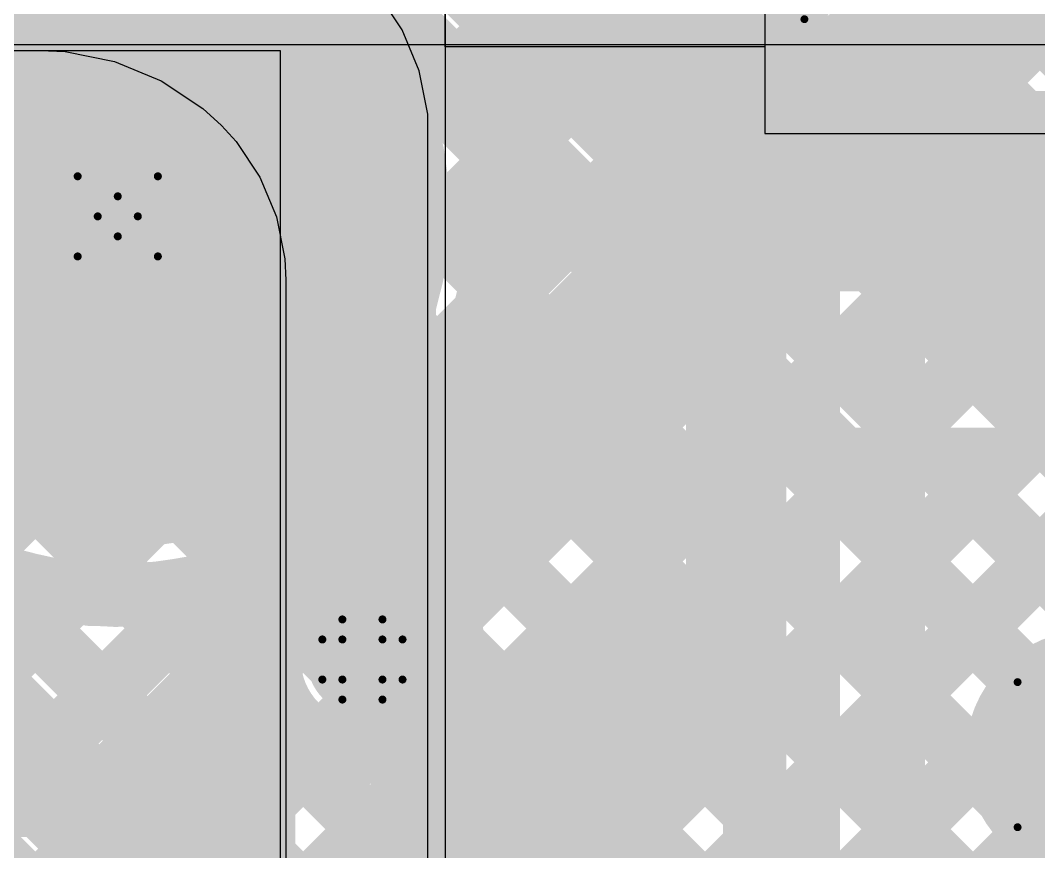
# Model space of a CAD drawing. Header units: millimetres. Extents: x 13 to 259, y -2 to 326.
# Drawn here: x 99.18 to 105.63, y 120.77 to 126.04 of the extents above; entities that cross this region are included whole.
import ezdxf

# ---------------------------------------------------------------- set-up
doc = ezdxf.new("R2010")
doc.units = ezdxf.units.MM
for name, color, linetype in [('BottomLayer', 5, 'Continuous'), ('BottomPaste', 16, 'Continuous'), ('BottomSolder', 6, 'Continuous'), ('ConnectLayer', 7, 'Continuous'), ('DrillDrawing', 1, 'Continuous'), ('Mechanical14', 56, 'Continuous'), ('Mechanical15', 56, 'Continuous'), ('Mechanical16', 56, 'Continuous'), ('Mechanical34', 56, 'Continuous'), ('MidLayer1', 16, 'Continuous'), ('MidLayer2', 76, 'Continuous'), ('MidLayer3', 90, 'Continuous'), ('MidLayer4', 156, 'Continuous'), ('MidLayer5', 130, 'Continuous'), ('MidLayer6', 216, 'Continuous'), ('MultiLayer', 9, 'Continuous'), ('TopLayer', 1, 'Continuous'), ('TopPaste', 8, 'Continuous'), ('TopSolder', 216, 'Continuous')]:
    doc.layers.add(name, color=color, linetype=linetype)

# ---------------------------------------------------------------- blocks, each defined once
blk = doc.blocks.new('RESC1608X55N_B_75')
at = {"layer": 'BottomLayer'}
for points in [[(-1.25, -0.5), (-0.35, -0.5), (-1.25, 0.5), (-0.35, 0.5)], [(0.35, -0.5), (1.25, -0.5), (0.35, 0.5), (1.25, 0.5)]]:
    blk.add_solid(points, dxfattribs=at)
at = {"layer": 'BottomPaste'}
for points in [[(-1.25, -0.5), (-0.35, -0.5), (-1.25, 0.5), (-0.35, 0.5)], [(0.35, -0.5), (1.25, -0.5), (0.35, 0.5), (1.25, 0.5)]]:
    blk.add_solid(points, dxfattribs=at)
at = {"layer": 'BottomSolder'}
for points in [[(-1.3516, -0.6016), (-0.2484, -0.6016), (-1.3516, 0.6016), (-0.2484, 0.6016)], [(0.2484, -0.6016), (1.3516, -0.6016), (0.2484, 0.6016), (1.3516, 0.6016)]]:
    blk.add_solid(points, dxfattribs=at)
at = {"layer": 'Mechanical14', "const_width": 0.1}
for points in [[(-1.4, 0.65), (-1.4, -0.65)], [(1.4, 0.65), (-1.4, 0.65)], [(1.4, 0.65), (1.4, -0.65)], [(1.4, -0.65), (-1.4, -0.65)]]:
    blk.add_lwpolyline(points, dxfattribs=at)
at = {"layer": 'Mechanical14', "const_width": 0.05}
for points in [[(-1.425, 0.65, 1), (-1.375, 0.65, 1)], [(-1.425, 0.65, 1), (-1.375, 0.65, 1)], [(1.375, 0.65, 1), (1.425, 0.65, 1)], [(1.375, 0.65, 1), (1.425, 0.65, 1)], [(-1.425, -0.65, 1), (-1.375, -0.65, 1)], [(-1.425, -0.65, 1), (-1.375, -0.65, 1)], [(1.375, -0.65, 1), (1.425, -0.65, 1)], [(1.375, -0.65, 1), (1.425, -0.65, 1)]]:
    blk.add_lwpolyline(points, format="xyb", close=True, dxfattribs=at)
at = {"layer": 'Mechanical16', "const_width": 0.05}
for points in [[(1.5, 0.75), (-1.5, 0.75)], [(-1.5, 0.75), (-1.5, -0.75)], [(1.5, 0.75), (1.5, -0.75)], [(0, 0.3), (0, -0.3)], [(0.3, 0), (-0.3, 0)], [(1.5, -0.75), (-1.5, -0.75)]]:
    blk.add_lwpolyline(points, dxfattribs=at)
at = {"layer": 'Mechanical16', "const_width": 0.025}
for points in [[(-1.5125, 0.75, 1), (-1.4875, 0.75, 1)], [(-1.5125, 0.75, 1), (-1.4875, 0.75, 1)], [(1.4875, 0.75, 1), (1.5125, 0.75, 1)], [(1.4875, 0.75, 1), (1.5125, 0.75, 1)], [(-0.0125, 0.3, 1), (0.0125, 0.3, 1)], [(-0.3125, 0, 1), (-0.2875, 0, 1)], [(0.2875, 0, 1), (0.3125, 0, 1)], [(-0.0125, -0.3, 1), (0.0125, -0.3, 1)], [(-1.5125, -0.75, 1), (-1.4875, -0.75, 1)], [(-1.5125, -0.75, 1), (-1.4875, -0.75, 1)], [(1.4875, -0.75, 1), (1.5125, -0.75, 1)], [(1.4875, -0.75, 1), (1.5125, -0.75, 1)]]:
    blk.add_lwpolyline(points, format="xyb", close=True, dxfattribs=at)
blk = doc.blocks.new('CAPC1005X55N_109')
at = {"layer": 'Mechanical14', "const_width": 0.1}
for points in [[(-0.5249, -0.2749), (-0.5249, 0.2751)], [(-0.5249, 0.2751), (0.5251, 0.2751)], [(0.5251, -0.2749), (0.5251, 0.2751)], [(-0.5249, -0.2749), (0.5251, -0.2749)]]:
    blk.add_lwpolyline(points, dxfattribs=at)
at = {"layer": 'Mechanical14', "const_width": 0.05}
for points in [[(-0.5499, 0.2751, 1), (-0.5, 0.2751, 1)], [(-0.5499, 0.2751, 1), (-0.5, 0.2751, 1)], [(0.5001, 0.2751, 1), (0.55, 0.2751, 1)], [(0.5001, 0.2751, 1), (0.55, 0.2751, 1)], [(-0.5499, -0.2749, 1), (-0.5, -0.2749, 1)], [(-0.5499, -0.2749, 1), (-0.5, -0.2749, 1)], [(0.5001, -0.2749, 1), (0.55, -0.2749, 1)], [(0.5001, -0.2749, 1), (0.55, -0.2749, 1)]]:
    blk.add_lwpolyline(points, format="xyb", close=True, dxfattribs=at)
at = {"layer": 'Mechanical15', "const_width": 0.05}
for points in [[(0, -0.5), (0, 0.5)], [(-0.91, -0.46), (-0.91, 0.46)], [(-0.91, 0.46), (0.91, 0.46)], [(0.91, -0.46), (0.91, 0.46)], [(-0.5, 0), (0.5, 0)], [(-0.91, -0.46), (0.91, -0.46)]]:
    blk.add_lwpolyline(points, dxfattribs=at)
at = {"layer": 'Mechanical15', "const_width": 0.025}
for points in [[(-0.0125, 0.5, 1), (0.0125, 0.5, 1)], [(-0.9225, 0.46, 1), (-0.8975, 0.46, 1)], [(-0.9225, 0.46, 1), (-0.8975, 0.46, 1)], [(0.8975, 0.46, 1), (0.9225, 0.46, 1)], [(0.8975, 0.46, 1), (0.9225, 0.46, 1)], [(-0.5125, 0, 1), (-0.4875, 0, 1)], [(0.4875, 0, 1), (0.5125, 0, 1)], [(-0.9225, -0.46, 1), (-0.8975, -0.46, 1)], [(-0.9225, -0.46, 1), (-0.8975, -0.46, 1)], [(0.8975, -0.46, 1), (0.9225, -0.46, 1)], [(0.8975, -0.46, 1), (0.9225, -0.46, 1)], [(-0.0125, -0.5, 1), (0.0125, -0.5, 1)]]:
    blk.add_lwpolyline(points, format="xyb", close=True, dxfattribs=at)
at = {"layer": 'TopLayer'}
for points in [[(-0.76, -0.31), (-0.14, -0.31), (-0.76, 0.31), (-0.14, 0.31)], [(0.14, -0.31), (0.76, -0.31), (0.14, 0.31), (0.76, 0.31)]]:
    blk.add_solid(points, dxfattribs=at)
at = {"layer": 'TopPaste'}
for points in [[(-0.76, -0.31), (-0.14, -0.31), (-0.76, 0.31), (-0.14, 0.31)], [(0.14, -0.31), (0.76, -0.31), (0.14, 0.31), (0.76, 0.31)]]:
    blk.add_solid(points, dxfattribs=at)
at = {"layer": 'TopSolder'}
for points in [[(-0.8616, -0.4116), (-0.0384, -0.4116), (-0.8616, 0.4116), (-0.0384, 0.4116)], [(0.0384, -0.4116), (0.8616, -0.4116), (0.0384, 0.4116), (0.8616, 0.4116)]]:
    blk.add_solid(points, dxfattribs=at)
blk = doc.blocks.new('MTG240_400_179')
at = {"layer": 'BottomLayer', "const_width": 2}
blk.add_lwpolyline([(-8, 0, 1), (-6, 0, 1)], format="xyb", close=True, dxfattribs=at)
at = {"layer": 'BottomSolder', "const_width": 2.1016}
blk.add_lwpolyline([(-8.0508, 0, 1), (-5.9492, 0, 1)], format="xyb", close=True, dxfattribs=at)
at = {"layer": 'MidLayer1', "const_width": 2}
blk.add_lwpolyline([(-8, 0, 1), (-6, 0, 1)], format="xyb", close=True, dxfattribs=at)
at = {"layer": 'MidLayer2', "const_width": 2}
blk.add_lwpolyline([(-8, 0, 1), (-6, 0, 1)], format="xyb", close=True, dxfattribs=at)
at = {"layer": 'MidLayer3', "const_width": 2}
blk.add_lwpolyline([(-8, 0, 1), (-6, 0, 1)], format="xyb", close=True, dxfattribs=at)
at = {"layer": 'MidLayer4', "const_width": 2}
blk.add_lwpolyline([(-8, 0, 1), (-6, 0, 1)], format="xyb", close=True, dxfattribs=at)
at = {"layer": 'MidLayer5', "const_width": 2}
blk.add_lwpolyline([(-8, 0, 1), (-6, 0, 1)], format="xyb", close=True, dxfattribs=at)
at = {"layer": 'MidLayer6', "const_width": 2}
blk.add_lwpolyline([(-8, 0, 1), (-6, 0, 1)], format="xyb", close=True, dxfattribs=at)
at = {"layer": 'MultiLayer', "const_width": 2}
blk.add_lwpolyline([(-8, 0, 1), (-6, 0, 1)], format="xyb", close=True, dxfattribs=at)
at = {"layer": 'TopLayer', "const_width": 2}
blk.add_lwpolyline([(-8, 0, 1), (-6, 0, 1)], format="xyb", close=True, dxfattribs=at)
at = {"layer": 'TopSolder', "const_width": 2.1016}
blk.add_lwpolyline([(-8.0508, 0, 1), (-5.9492, 0, 1)], format="xyb", close=True, dxfattribs=at)

msp = doc.modelspace()

# ---------------------------------------------------------------- linework, layer by layer
at = {"layer": 'BottomLayer'}
for p, q in [((103.9, 127.05), (103.9, 125.325)), ((103.9, 125.325), (107.5, 125.325))]:
    msp.add_line(p, q, dxfattribs=at)
at = {"layer": 'BottomLayer', "const_width": 1}
for points in [[(103.45, 124.825), (103.45, 126.225)], [(103.45, 124.825), (108, 124.825)]]:
    msp.add_lwpolyline(points, dxfattribs=at)
at = {"layer": 'BottomLayer'}
for points, const_width in [([(103.2, 126.225, 1), (103.7, 126.225, 1)], 0.5), ([(103.2, 124.825, 1), (103.7, 124.825, 1)], 0.5), ([(103.2, 124.825, 1), (103.7, 124.825, 1)], 0.5), ([(101.225, 121.9907, 1), (101.475, 121.9907, 1)], 0.25)]:
    msp.add_lwpolyline(points, format="xyb", close=True, dxfattribs=dict(at, const_width=const_width))
at = {"layer": 'BottomSolder', "const_width": 0.3516}
for points in [[(101.9859, 126.325, 1), (102.3375, 126.325, 1)], [(101.1742, 121.9907, 1), (101.5258, 121.9907, 1)], [(105.7848, 121.3874, 1), (106.1364, 121.3874, 1)]]:
    msp.add_lwpolyline(points, format="xyb", close=True, dxfattribs=at)
at = {"layer": 'ConnectLayer'}
for p, q in [((101.8751, 126.825), (101.875, 76.8)), ((101.875, 125.875), (101.875, 126.825)), ((103.9, 126.825), (103.9, 125.875)), ((103.9, 125.875), (101.875, 125.875)), ((100.8311, 125.85), (70.7, 125.85)), ((100.8311, 119.6137), (100.8311, 125.85))]:
    msp.add_line(p, q, dxfattribs=at)
at = {"layer": 'ConnectLayer', "const_width": 0.4}
for points in [[(92.39, 130.7724), (102.1034, 121.0591)], [(101.9169, 119.736), (112.7921, 130.6111)], [(92.39, 129.9239), (101.7186, 120.5953)], [(101.0111, 129.7881), (108.3112, 122.488)], [(101.0111, 129.7881), (104.6553, 126.1439)], [(101.0111, 129.7881), (108.3112, 122.488)], [(92.39, 129.0754), (101.3046, 120.1608)], [(96.6448, 129.0632), (103.06, 122.648)], [(100.9645, 128.9862), (107.9112, 122.0395)], [(100.9645, 128.9862), (104.231, 125.7197)], [(101.8112, 128.9861), (107.6618, 123.1355)], [(96.1595, 128.7), (102.9519, 121.9076)], [(91.1119, 128.6565), (110.2035, 109.5649)], [(95.6504, 128.3606), (102.5276, 121.4834)], [(92.39, 128.2268), (100.809, 119.8079)], [(101.8817, 122.2464), (107.7154, 128.0801)], [(98.657, 118.1732), (108.381, 127.8971)], [(101.4804, 120.148), (109.2333, 127.9009)], [(103.93, 127.7177), (108.6093, 123.0384)], [(102.1229, 124.1846), (105.5399, 127.6016)], [(101.3672, 122.5804), (106.2845, 127.4977)], [(102.1849, 125.0951), (104.5204, 127.4306)], [(102.1849, 125.0951), (104.5204, 127.4306)], [(92.39, 127.3783), (101.7186, 118.0497)], [(103.7139, 127.2139), (105.5889, 125.3389)], [(102.1229, 124.1846), (104.9748, 127.0366)], [(94.8962, 122.0491), (99.6893, 126.8421)], [(95.4803, 121.7847), (100.5378, 126.8421)], [(95.982, 121.4378), (101.3863, 126.8421)], [(96.409, 121.0163), (102.2348, 126.8421)], [(99.7144, 126.8421), (103.06, 123.4965)], [(100.563, 126.8421), (103.06, 124.3451)], [(101.4115, 126.8421), (103.06, 125.1936)], [(102.26, 126.8421), (103.06, 126.0421)], [(102.275, 126.8421), (103.06, 126.0571)], [(101.3421, 122.8307), (105.2614, 126.75)], [(103.3407, 126.61), (105.835, 124.1156)], [(103.6, 124.8132), (105.3968, 126.61)], [(103.6, 125.6618), (104.5483, 126.61)], [(104.1892, 126.61), (105.835, 124.9642)], [(105.0377, 126.61), (105.835, 125.8127)], [(96.7616, 120.5203), (102.6792, 126.438)], [(101.7229, 122.4479), (105.6432, 126.3682)], [(102.7512, 126.351), (107.611, 121.4911)], [(102.7512, 126.351), (103.8068, 125.2954)], [(101.8818, 122.2464), (105.8462, 126.2109)], [(103.6, 123.9647), (105.835, 126.1997)], [(105.4614, 126.1864), (108.6093, 123.0384)], [(97.325, 116.8412), (106.6439, 126.16)], [(101.4804, 120.148), (107.4924, 126.16)], [(101.4804, 120.148), (107.4924, 126.16)], [(101.9169, 119.736), (108.341, 126.16)], [(103.06, 122.0158), (103.06, 126.0571)], [(103.6, 122.0158), (103.6, 126.0571)], [(104.7921, 126.0052), (104.8573, 126.0705)], [(102.6727, 126.0301), (103.835, 124.8678)], [(97.0326, 119.9428), (103.06, 125.9703)], [(98.0922, 115.0627), (108.9693, 125.9398)], [(98.7045, 115.675), (108.9693, 125.9398)], [(101.577, 117.699), (109.6707, 125.7928)], [(102.1849, 125.0951), (102.8963, 125.8065)], [(102.4458, 125.8079), (106.4462, 121.8074)], [(102.4458, 125.8079), (103.3825, 124.8711)], [(102.4458, 125.8079), (103.835, 124.4186)], [(94.8813, 125.7356), (100.809, 119.8079)], [(94.8813, 125.7356), (99.5519, 121.065)], [(105.0371, 125.7621), (108.3112, 122.488)], [(105.2163, 125.581), (105.2816, 125.6462)], [(94.2651, 125.5034), (100.4845, 119.284)], [(95.1136, 125.5034), (100.4845, 120.1325)], [(103.6, 125.5021), (105.835, 123.2671)], [(102.1229, 124.1846), (103.3205, 125.3823)], [(103.6, 123.1162), (105.835, 125.3512)], [(104.6129, 125.3378), (107.9112, 122.0395)], [(102.1618, 125.2433), (107.4493, 119.9558)], [(102.1618, 125.2433), (102.9582, 124.4469)], [(102.1618, 125.2433), (103.835, 123.5701)], [(105.6406, 125.1567), (105.7286, 125.2448)], [(97.2031, 119.2648), (103.06, 125.1218)], [(101.3672, 122.5804), (103.7448, 124.958)], [(104.1886, 124.9136), (107.611, 121.4911)], [(103.835, 118.3412), (103.835, 124.8678)], [(104.715, 124.8378), (106.9106, 122.6422)], [(104.715, 118.2374), (104.715, 124.8378)], [(96.0693, 124.7825), (100.899, 119.9529)], [(103.6, 124.6536), (105.835, 122.4186)], [(103.6, 122.2677), (105.835, 124.5027)], [(104.715, 124.2312), (105.0183, 124.5345)], [(103.7643, 124.4893), (106.4463, 121.8074)], [(102.1676, 124.3889), (108.4336, 118.1229)], [(102.1676, 124.3889), (102.534, 124.0226)], [(102.1676, 124.3889), (103.835, 122.7215)], [(104.715, 124.3871), (106.9106, 122.1915)], [(98.1763, 119.3895), (103.06, 124.2732)], [(101.8817, 122.2464), (103.835, 124.1997)], [(103.3401, 124.065), (105.573, 121.8322)], [(104.715, 123.3827), (105.4426, 124.1102)], [(103.6, 123.8051), (106.0101, 121.395)], [(101.9604, 123.7477), (107.6528, 118.0553)], [(101.9604, 123.7477), (102.1097, 123.5983)], [(101.9604, 123.7477), (103.835, 121.873)], [(104.715, 122.5341), (105.8669, 123.6859)], [(102.2586, 120.0777), (105.835, 123.6541)], [(102.9158, 123.6408), (105.4328, 121.1237)], [(104.715, 123.5386), (106.4462, 121.8074)], [(98.718, 119.0826), (103.06, 123.4247)], [(100.6679, 120.184), (103.835, 123.3512)], [(101.624, 123.2355), (106.9094, 117.9501)], [(101.624, 123.2355), (101.6854, 123.1741)], [(101.624, 123.2355), (103.835, 121.0245)], [(102.4915, 123.2165), (106.4415, 119.2665)], [(104.715, 121.6856), (106.2911, 123.2617)], [(103.6, 122.9565), (105.835, 120.7215)], [(101.179, 122.832), (101.4367, 122.5743)], [(101.179, 122.832), (101.2696, 122.7414)], [(101.179, 122.832), (101.4367, 122.5743)], [(104.715, 120.8371), (106.7154, 122.8374)], [(102.0673, 122.7922), (106.0173, 118.8422)], [(102.248, 119.2185), (105.835, 122.8056)], [(104.715, 122.6901), (106.9106, 120.4945)], [(98.657, 118.1732), (103.06, 122.5762)], [(98.889, 122.5764), (101.3046, 120.1608)], [(98.889, 122.5764), (99.9884, 121.477)], [(98.889, 122.5764), (101.3046, 120.1608)], [(98.8891, 122.5764), (100.4845, 120.981)], [(100.6209, 122.5416), (100.8534, 122.3091)], [(100.6209, 122.5416), (100.8534, 122.3091)], [(100.6209, 122.5416), (100.8534, 122.3091)], [(101.4804, 120.148), (103.835, 122.5027)], [(97.2031, 119.2648), (100.4154, 122.4771)], [(97.2031, 119.2648), (100.4154, 122.4771)], [(99.0033, 121.065), (100.4154, 122.4771)], [(99.3951, 121.4568), (100.4154, 122.4771)], [(100.4845, 119.6137), (100.4845, 122.4965)], [(97.0326, 119.9428), (99.505, 122.4152)], [(97.0326, 119.9428), (99.505, 122.4152)], [(98.1548, 121.065), (99.505, 122.4152)], [(98.9708, 121.8811), (99.505, 122.4152)], [(99.9142, 122.3997), (103.9134, 118.4006)], [(99.9142, 122.3997), (100.4127, 121.9013)], [(99.9142, 122.3997), (103.835, 118.4789)], [(99.9143, 122.3997), (100.4845, 121.8296)], [(101.9336, 122.0774), (105.593, 118.418)], [(101.9336, 122.0773), (109.2833, 114.7277)], [(101.9336, 122.0773), (103.835, 120.1759)], [(103.6, 122.108), (106.4164, 119.2917)], [(99.5764, 121.065), (100.51, 121.9987)], [(101.7186, 120.6744), (103.06, 122.0158)], [(98.1763, 119.3895), (100.7603, 121.9735)], [(99.8193, 121.0325), (100.7603, 121.9735)], [(102.2586, 118.3807), (105.835, 121.9571)], [(104.715, 121.8415), (106.9106, 119.6459)], [(98.1763, 119.3895), (100.4845, 121.6976)], [(99.8, 120.525), (100.8928, 121.6178)], [(101.9169, 119.736), (103.835, 121.6541)], [(102.2586, 120.4507), (103.4409, 121.633)], [(101.9373, 117.2108), (106.3011, 121.5746)], [(104.715, 119.9885), (106.3011, 121.5746)], [(100.7945, 121.5195), (103.9134, 118.4006)], [(101.577, 117.699), (105.3823, 121.5043)], [(101.6685, 121.494), (108.8739, 114.2886)], [(101.6685, 121.494), (105.1688, 117.9937)], [(101.6685, 121.494), (103.835, 119.3274)], [(103.3337, 121.5258), (105.9921, 118.8674)], [(97.325, 117.6897), (101.0943, 121.459)], [(98.718, 119.0826), (101.0943, 121.459)], [(100.2436, 120.6083), (101.0943, 121.459)], [(100.3702, 121.0952), (101.3046, 120.1608)], [(102.2586, 117.5321), (105.8618, 121.1353)], [(102.9095, 121.1015), (105.5678, 118.4432)], [(97.325, 121.065), (99.5764, 121.065)], [(104.715, 120.993), (106.8006, 118.9074)], [(101.9373, 117.2108), (105.6272, 120.9007)], [(98.718, 119.0826), (100.4845, 120.8491)], [(105.697, 120.8596), (106.8658, 119.6908)], [(101.9407, 118.9112), (103.835, 120.8056)], [(99.946, 120.6709), (100.809, 119.8079)], [(101.7186, 120.0332), (101.7186, 120.6744)], [(102.4852, 120.6773), (105.1436, 118.0189)]]:
    msp.add_lwpolyline(points, dxfattribs=at)
for points in [[(103.4409, 126.4399, -0.199574), (103.6, 126.0571)], [(103.4419, 126.439, -0.198912), (103.6, 126.0571)], [(102.7517, 126.325, -0.49559), (102.0046, 125.7563)], [(102.7517, 126.325, -0.49559), (102.0046, 125.7563)], [(106.075, 126.16, -0.199574), (105.6922, 126.3191)], [(106.075, 126.16, -0.198912), (105.6932, 126.3182)], [(102.6727, 126.0301, -0.341684), (102.0046, 125.7563)], [(102.203, 124.8, -1.245775), (97.6219, 125.8149)], [(102.203, 124.8, -1.245775), (97.6219, 125.8149)], [(102.203, 124.8, -1.245775), (97.6219, 125.8149)], [(102.0046, 125.7563, -0.102685), (102.203, 124.8)], [(102.0046, 125.7563, -0.102685), (102.203, 124.8)], [(102.0046, 125.7563, -0.102685), (102.203, 124.8)], [(100.4845, 122.4965, -0.598292), (97.5023, 125.5034)], [(105.9, 125.21, -0.198912), (105.5889, 125.3389)], [(105.9, 125.21, -0.198912), (105.5889, 125.3389)], [(101.1947, 122.5599, -0.145795), (101.3421, 122.8307)], [(101.1947, 122.5599, -0.145145), (101.3411, 122.8297)], [(100.7809, 122.1461, -0.265442), (101.1947, 122.5599)], [(101.7229, 122.4479, -0.22536), (101.94, 121.9907)], [(100.51, 121.9987, -0.145795), (100.7809, 122.1461)], [(100.511, 121.9996, -0.145145), (100.7809, 122.1461)], [(101.94, 121.9907, -0.705423), (100.8928, 121.6178)], [(103.6, 122.0158, -0.199574), (103.4409, 121.633)], [(103.6, 122.0158, -0.198912), (103.4419, 121.6339)], [(106.4106, 121.0058, -2.725541), (106.4106, 121.769)]]:
    msp.add_lwpolyline(points, format="xyb", dxfattribs=at)
at = {"layer": 'ConnectLayer'}
for points, const_width in [([(105.3614, 126.1864, 1), (105.5614, 126.1864, 1)], 0.2), ([(104.5553, 126.1439, 1), (104.7553, 126.1439, 1)], 0.2), ([(102.96, 126.0571, 1), (103.16, 126.0571, 1)], 0.2), ([(102.96, 126.0571, 1), (103.16, 126.0571, 1)], 0.2), ([(103.5, 126.0571, 1), (103.7, 126.0571, 1)], 0.2), ([(103.5, 126.0571, 1), (103.7, 126.0571, 1)], 0.2), ([(103.5, 126.0571, 1), (103.7, 126.0571, 1)], 0.2), ([(104.7573, 126.0705, 1), (104.9573, 126.0705, 1)], 0.2), ([(102.5727, 126.0301, 1), (102.7727, 126.0301, 1)], 0.2), ([(102.5727, 126.0301, 1), (102.7727, 126.0301, 1)], 0.2), ([(102.96, 126.0421, 1), (103.16, 126.0421, 1)], 0.2), ([(104.6921, 126.0052, 1), (104.8921, 126.0052, 1)], 0.2), ([(102.96, 125.9703, 1), (103.16, 125.9703, 1)], 0.2), ([(102.3458, 125.8079, 1), (102.5458, 125.8079, 1)], 0.2), ([(102.3458, 125.8079, 1), (102.5458, 125.8079, 1)], 0.2), ([(102.3458, 125.8079, 1), (102.5458, 125.8079, 1)], 0.2), ([(102.7963, 125.8065, 1), (102.9963, 125.8065, 1)], 0.2), ([(101.9046, 125.7563, 1), (102.1046, 125.7563, 1)], 0.2), ([(101.9046, 125.7563, 1), (102.1046, 125.7563, 1)], 0.2), ([(101.9046, 125.7563, 1), (102.1046, 125.7563, 1)], 0.2), ([(101.9046, 125.7563, 1), (102.1046, 125.7563, 1)], 0.2), ([(101.9046, 125.7563, 1), (102.1046, 125.7563, 1)], 0.2), ([(101.9046, 125.7563, 1), (102.1046, 125.7563, 1)], 0.2), ([(104.9371, 125.7621, 1), (105.1371, 125.7621, 1)], 0.2), ([(103.5, 125.6618, 1), (103.7, 125.6618, 1)], 0.2), ([(104.131, 125.7197, 1), (104.331, 125.7197, 1)], 0.2), ([(105.1816, 125.6462, 1), (105.3816, 125.6462, 1)], 0.2), ([(105.1163, 125.581, 1), (105.3163, 125.581, 1)], 0.2), ([(103.5, 125.5021, 1), (103.7, 125.5021, 1)], 0.2), ([(103.2205, 125.3823, 1), (103.4205, 125.3823, 1)], 0.2), ([(104.5129, 125.3378, 1), (104.7129, 125.3378, 1)], 0.2), ([(105.4889, 125.3389, 1), (105.6889, 125.3389, 1)], 0.2), ([(105.4889, 125.3389, 1), (105.6889, 125.3389, 1)], 0.2), ([(105.4889, 125.3389, 1), (105.6889, 125.3389, 1)], 0.2), ([(103.7068, 125.2954, 1), (103.9068, 125.2954, 1)], 0.2), ([(102.0618, 125.2433, 1), (102.2618, 125.2433, 1)], 0.2), ([(102.0618, 125.2433, 1), (102.2618, 125.2433, 1)], 0.2), ([(102.0618, 125.2433, 1), (102.2618, 125.2433, 1)], 0.2), ([(105.6286, 125.2448, 1), (105.8286, 125.2448, 1)], 0.2), ([(102.96, 125.1936, 1), (103.16, 125.1936, 1)], 0.2), ([(105.5406, 125.1567, 1), (105.7406, 125.1567, 1)], 0.2), ([(102.0849, 125.0951, 1), (102.2849, 125.0951, 1)], 0.2), ([(102.0849, 125.0951, 1), (102.2849, 125.0951, 1)], 0.2), ([(102.0849, 125.0951, 1), (102.2849, 125.0951, 1)], 0.2), ([(102.96, 125.1218, 1), (103.16, 125.1218, 1)], 0.2), ([(103.6448, 124.958, 1), (103.8448, 124.958, 1)], 0.2), ([(104.0886, 124.9136, 1), (104.2886, 124.9136, 1)], 0.2), ([(103.2825, 124.8711, 1), (103.4825, 124.8711, 1)], 0.2), ([(103.735, 124.8678, 1), (103.935, 124.8678, 1)], 0.2), ([(103.735, 124.8678, 1), (103.935, 124.8678, 1)], 0.2), ([(104.615, 124.8378, 1), (104.815, 124.8378, 1)], 0.2), ([(104.615, 124.8378, 1), (104.815, 124.8378, 1)], 0.2), ([(102.103, 124.8, 1), (102.303, 124.8, 1)], 0.2), ([(102.103, 124.8, 1), (102.303, 124.8, 1)], 0.2), ([(102.103, 124.8, 1), (102.303, 124.8, 1)], 0.2), ([(102.103, 124.8, 1), (102.303, 124.8, 1)], 0.2), ([(102.103, 124.8, 1), (102.303, 124.8, 1)], 0.2), ([(102.103, 124.8, 1), (102.303, 124.8, 1)], 0.2), ([(103.5, 124.8132, 1), (103.7, 124.8132, 1)], 0.2), ([(103.5, 124.6536, 1), (103.7, 124.6536, 1)], 0.2), ([(104.9183, 124.5345, 1), (105.1183, 124.5345, 1)], 0.2), ([(102.8582, 124.4469, 1), (103.0582, 124.4469, 1)], 0.2), ([(103.6643, 124.4893, 1), (103.8643, 124.4893, 1)], 0.2), ([(102.0676, 124.3889, 1), (102.2676, 124.3889, 1)], 0.2), ([(102.0676, 124.3889, 1), (102.2676, 124.3889, 1)], 0.2), ([(102.0676, 124.3889, 1), (102.2676, 124.3889, 1)], 0.2), ([(103.735, 124.4186, 1), (103.935, 124.4186, 1)], 0.2), ([(104.615, 124.3871, 1), (104.815, 124.3871, 1)], 0.2), ([(102.96, 124.3451, 1), (103.16, 124.3451, 1)], 0.2), ([(102.96, 124.2732, 1), (103.16, 124.2732, 1)], 0.2), ([(102.0229, 124.1846, 1), (102.2229, 124.1846, 1)], 0.2), ([(102.0229, 124.1846, 1), (102.2229, 124.1846, 1)], 0.2), ([(102.0229, 124.1846, 1), (102.2229, 124.1846, 1)], 0.2), ([(103.735, 124.1997, 1), (103.935, 124.1997, 1)], 0.2), ([(104.615, 124.2312, 1), (104.815, 124.2312, 1)], 0.2), ([(103.2401, 124.065, 1), (103.4401, 124.065, 1)], 0.2), ([(105.3426, 124.1102, 1), (105.5426, 124.1102, 1)], 0.2), ([(102.434, 124.0226, 1), (102.634, 124.0226, 1)], 0.2), ([(103.5, 123.9647, 1), (103.7, 123.9647, 1)], 0.2), ([(103.5, 123.8051, 1), (103.7, 123.8051, 1)], 0.2), ([(101.8604, 123.7477, 1), (102.0604, 123.7477, 1)], 0.2), ([(101.8604, 123.7477, 1), (102.0604, 123.7477, 1)], 0.2), ([(101.8604, 123.7477, 1), (102.0604, 123.7477, 1)], 0.2), ([(102.0097, 123.5983, 1), (102.2097, 123.5983, 1)], 0.2), ([(102.8158, 123.6408, 1), (103.0158, 123.6408, 1)], 0.2), ([(103.735, 123.5701, 1), (103.935, 123.5701, 1)], 0.2), ([(104.615, 123.5386, 1), (104.815, 123.5386, 1)], 0.2), ([(102.96, 123.4965, 1), (103.16, 123.4965, 1)], 0.2), ([(102.96, 123.4247, 1), (103.16, 123.4247, 1)], 0.2), ([(103.735, 123.3512, 1), (103.935, 123.3512, 1)], 0.2), ([(104.615, 123.3827, 1), (104.815, 123.3827, 1)], 0.2), ([(101.524, 123.2355, 1), (101.724, 123.2355, 1)], 0.2), ([(101.524, 123.2355, 1), (101.724, 123.2355, 1)], 0.2), ([(101.524, 123.2355, 1), (101.724, 123.2355, 1)], 0.2), ([(102.3915, 123.2165, 1), (102.5915, 123.2165, 1)], 0.2), ([(101.5854, 123.1741, 1), (101.7854, 123.1741, 1)], 0.2), ([(103.5, 123.1162, 1), (103.7, 123.1162, 1)], 0.2), ([(103.5, 122.9565, 1), (103.7, 122.9565, 1)], 0.2), ([(101.079, 122.832, 1), (101.279, 122.832, 1)], 0.2), ([(101.079, 122.832, 1), (101.279, 122.832, 1)], 0.2), ([(101.079, 122.832, 1), (101.279, 122.832, 1)], 0.2), ([(101.2411, 122.8297, 1), (101.4411, 122.8297, 1)], 0.2), ([(101.2421, 122.8307, 1), (101.4421, 122.8307, 1)], 0.2), ([(101.2421, 122.8307, 1), (101.4421, 122.8307, 1)], 0.2), ([(101.9673, 122.7922, 1), (102.1673, 122.7922, 1)], 0.2), ([(101.1696, 122.7414, 1), (101.3696, 122.7414, 1)], 0.2), ([(103.735, 122.7215, 1), (103.935, 122.7215, 1)], 0.2), ([(102.96, 122.648, 1), (103.16, 122.648, 1)], 0.2), ([(104.615, 122.6901, 1), (104.815, 122.6901, 1)], 0.2), ([(101.94, 121.9907, 1), (100.76, 121.9907, 1)], 0.4), ([(101.94, 121.9907, 1), (100.76, 121.9907, 1)], 0.4), ([(101.2672, 122.5804, 1), (101.4672, 122.5804, 1)], 0.2), ([(101.2672, 122.5804, 1), (101.4672, 122.5804, 1)], 0.2), ([(101.3367, 122.5743, 1), (101.5367, 122.5743, 1)], 0.2), ([(101.3367, 122.5743, 1), (101.5367, 122.5743, 1)], 0.2), ([(102.96, 122.5762, 1), (103.16, 122.5762, 1)], 0.2), ([(100.5209, 122.5416, 1), (100.7209, 122.5416, 1)], 0.2), ([(100.5209, 122.5416, 1), (100.7209, 122.5416, 1)], 0.2), ([(100.5209, 122.5416, 1), (100.7209, 122.5416, 1)], 0.2), ([(101.0947, 122.5599, 1), (101.2947, 122.5599, 1)], 0.2), ([(101.0947, 122.5599, 1), (101.2947, 122.5599, 1)], 0.2), ([(101.0947, 122.5599, 1), (101.2947, 122.5599, 1)], 0.2), ([(103.735, 122.5027, 1), (103.935, 122.5027, 1)], 0.2), ([(104.615, 122.5341, 1), (104.815, 122.5341, 1)], 0.2), ([(100.3154, 122.4771, 1), (100.5154, 122.4771, 1)], 0.2), ([(100.3154, 122.4771, 1), (100.5154, 122.4771, 1)], 0.2), ([(100.3154, 122.4771, 1), (100.5154, 122.4771, 1)], 0.2), ([(100.3154, 122.4771, 1), (100.5154, 122.4771, 1)], 0.2), ([(100.3845, 122.4965, 1), (100.5845, 122.4965, 1)], 0.2), ([(100.3845, 122.4965, 1), (100.5845, 122.4965, 1)], 0.2), ([(101.6229, 122.4479, 1), (101.8229, 122.4479, 1)], 0.2), ([(101.6229, 122.4479, 1), (101.8229, 122.4479, 1)], 0.2), ([(99.405, 122.4152, 1), (99.605, 122.4152, 1)], 0.2), ([(99.405, 122.4152, 1), (99.605, 122.4152, 1)], 0.2), ([(99.405, 122.4152, 1), (99.605, 122.4152, 1)], 0.2), ([(99.405, 122.4152, 1), (99.605, 122.4152, 1)], 0.2), ([(99.8142, 122.3997, 1), (100.0142, 122.3997, 1)], 0.2), ([(99.8142, 122.3997, 1), (100.0142, 122.3997, 1)], 0.2), ([(99.8142, 122.3997, 1), (100.0142, 122.3997, 1)], 0.2), ([(99.8143, 122.3997, 1), (100.0143, 122.3997, 1)], 0.2), ([(100.7534, 122.3091, 1), (100.9534, 122.3091, 1)], 0.2), ([(100.7534, 122.3091, 1), (100.9534, 122.3091, 1)], 0.2), ([(100.7534, 122.3091, 1), (100.9534, 122.3091, 1)], 0.2), ([(101.7817, 122.2464, 1), (101.9817, 122.2464, 1)], 0.2), ([(101.7817, 122.2464, 1), (101.9817, 122.2464, 1)], 0.2), ([(101.7818, 122.2464, 1), (101.9818, 122.2464, 1)], 0.2), ([(103.5, 122.2677, 1), (103.7, 122.2677, 1)], 0.2), ([(100.6809, 122.1461, 1), (100.8809, 122.1461, 1)], 0.2), ([(100.6809, 122.1461, 1), (100.8809, 122.1461, 1)], 0.2), ([(100.6809, 122.1461, 1), (100.8809, 122.1461, 1)], 0.2), ([(101.8336, 122.0774, 1), (102.0336, 122.0774, 1)], 0.2), ([(101.8336, 122.0773, 1), (102.0336, 122.0773, 1)], 0.2), ([(101.8336, 122.0773, 1), (102.0336, 122.0773, 1)], 0.2), ([(103.5, 122.108, 1), (103.7, 122.108, 1)], 0.2), ([(100.41, 121.9987, 1), (100.61, 121.9987, 1)], 0.2), ([(100.41, 121.9987, 1), (100.61, 121.9987, 1)], 0.2), ([(100.411, 121.9996, 1), (100.611, 121.9996, 1)], 0.2), ([(100.66, 121.9907, 1), (100.86, 121.9907, 1)], 0.2), ([(100.66, 121.9907, 1), (100.86, 121.9907, 1)], 0.2), ([(101.84, 121.9907, 1), (102.04, 121.9907, 1)], 0.2), ([(101.84, 121.9907, 1), (102.04, 121.9907, 1)], 0.2), ([(101.84, 121.9907, 1), (102.04, 121.9907, 1)], 0.2), ([(101.84, 121.9907, 1), (102.04, 121.9907, 1)], 0.2), ([(102.96, 122.0158, 1), (103.16, 122.0158, 1)], 0.2), ([(102.96, 122.0158, 1), (103.16, 122.0158, 1)], 0.2), ([(103.5, 122.0158, 1), (103.7, 122.0158, 1)], 0.2), ([(103.5, 122.0158, 1), (103.7, 122.0158, 1)], 0.2), ([(103.5, 122.0158, 1), (103.7, 122.0158, 1)], 0.2), ([(100.6603, 121.9735, 1), (100.8603, 121.9735, 1)], 0.2), ([(100.6603, 121.9735, 1), (100.8603, 121.9735, 1)], 0.2), ([(100.3127, 121.9013, 1), (100.5127, 121.9013, 1)], 0.2), ([(102.8519, 121.9076, 1), (103.0519, 121.9076, 1)], 0.2), ([(103.735, 121.873, 1), (103.935, 121.873, 1)], 0.2), ([(100.3845, 121.8296, 1), (100.5845, 121.8296, 1)], 0.2), ([(104.615, 121.8415, 1), (104.815, 121.8415, 1)], 0.2), ([(105.473, 121.8322, 1), (105.673, 121.8322, 1)], 0.2), ([(100.3845, 121.6976, 1), (100.5845, 121.6976, 1)], 0.2), ([(104.615, 121.6856, 1), (104.815, 121.6856, 1)], 0.2), ([(100.7928, 121.6178, 1), (100.9928, 121.6178, 1)], 0.2), ([(100.7928, 121.6178, 1), (100.9928, 121.6178, 1)], 0.2), ([(103.3409, 121.633, 1), (103.5409, 121.633, 1)], 0.2), ([(103.3409, 121.633, 1), (103.5409, 121.633, 1)], 0.2), ([(103.3419, 121.6339, 1), (103.5419, 121.6339, 1)], 0.2), ([(103.735, 121.6541, 1), (103.935, 121.6541, 1)], 0.2), ([(99.8884, 121.477, 1), (100.0884, 121.477, 1)], 0.2), ([(100.6945, 121.5195, 1), (100.8945, 121.5195, 1)], 0.2), ([(101.5685, 121.494, 1), (101.7685, 121.494, 1)], 0.2), ([(101.5685, 121.494, 1), (101.7685, 121.494, 1)], 0.2), ([(101.5685, 121.494, 1), (101.7685, 121.494, 1)], 0.2), ([(102.4276, 121.4834, 1), (102.6276, 121.4834, 1)], 0.2), ([(103.2337, 121.5258, 1), (103.4337, 121.5258, 1)], 0.2), ([(105.2823, 121.5043, 1), (105.4823, 121.5043, 1)], 0.2), ([(99.2951, 121.4568, 1), (99.4951, 121.4568, 1)], 0.2), ([(100.9943, 121.459, 1), (101.1943, 121.459, 1)], 0.2), ([(100.9943, 121.459, 1), (101.1943, 121.459, 1)], 0.2), ([(100.9943, 121.459, 1), (101.1943, 121.459, 1)], 0.2), ([(100.2702, 121.0952, 1), (100.4702, 121.0952, 1)], 0.2), ([(102.8095, 121.1015, 1), (103.0095, 121.1015, 1)], 0.2), ([(105.3328, 121.1237, 1), (105.5328, 121.1237, 1)], 0.2), ([(98.9033, 121.065, 1), (99.1033, 121.065, 1)], 0.2), ([(99.4519, 121.065, 1), (99.6519, 121.065, 1)], 0.2), ([(99.4764, 121.065, 1), (99.6764, 121.065, 1)], 0.2), ([(99.4764, 121.065, 1), (99.6764, 121.065, 1)], 0.2), ([(99.7193, 121.0325, 1), (99.9193, 121.0325, 1)], 0.2), ([(102.0034, 121.0591, 1), (102.2034, 121.0591, 1)], 0.2), ([(103.735, 121.0245, 1), (103.935, 121.0245, 1)], 0.2), ([(100.3845, 120.981, 1), (100.5845, 120.981, 1)], 0.2), ([(104.615, 120.993, 1), (104.815, 120.993, 1)], 0.2), ([(105.5272, 120.9007, 1), (105.7272, 120.9007, 1)], 0.2), ([(100.3845, 120.8491, 1), (100.5845, 120.8491, 1)], 0.2), ([(104.615, 120.8371, 1), (104.815, 120.8371, 1)], 0.2), ([(105.597, 120.8596, 1), (105.797, 120.8596, 1)], 0.2), ([(103.735, 120.8056, 1), (103.935, 120.8056, 1)], 0.2), ([(99.846, 120.6709, 1), (100.046, 120.6709, 1)], 0.2), ([(101.6186, 120.6744, 1), (101.8186, 120.6744, 1)], 0.2), ([(101.6186, 120.6744, 1), (101.8186, 120.6744, 1)], 0.2), ([(102.3852, 120.6773, 1), (102.5852, 120.6773, 1)], 0.2), ([(100.1436, 120.6083, 1), (100.3436, 120.6083, 1)], 0.2), ([(101.6186, 120.5953, 1), (101.8186, 120.5953, 1)], 0.2)]:
    msp.add_lwpolyline(points, format="xyb", close=True, dxfattribs=dict(at, const_width=const_width))
at = {"layer": 'DrillDrawing', "const_width": 0.0508}
for points in [[(99.546, 125.054), (99.8, 124.927)], [(99.546, 125.054), (99.673, 124.8)], [(99.8, 124.927), (100.054, 125.054)], [(99.927, 124.8), (100.054, 125.054)], [(99.546, 124.546), (99.673, 124.8)], [(99.927, 124.8), (100.054, 124.546)], [(99.546, 124.546), (99.8, 124.673)], [(99.8, 124.673), (100.054, 124.546)], [(101.223, 122.1177), (101.223, 122.2447)], [(101.223, 122.2447), (101.477, 122.2447)], [(101.477, 122.1177), (101.477, 122.2447)], [(101.096, 121.8637), (101.096, 122.1177)], [(101.096, 122.1177), (101.223, 122.1177)], [(101.477, 122.1177), (101.604, 122.1177)], [(101.604, 121.8637), (101.604, 122.1177)], [(101.096, 121.8637), (101.223, 121.8637)], [(101.223, 121.7367), (101.223, 121.8637)], [(101.477, 121.8637), (101.604, 121.8637)], [(101.477, 121.7367), (101.477, 121.8637)], [(101.223, 121.7367), (101.477, 121.7367)]]:
    msp.add_lwpolyline(points, dxfattribs=at)
at = {"layer": 'DrillDrawing', "const_width": 0.0254}
for points in [[(99.5333, 125.054, 1), (99.5587, 125.054, 1)], [(99.5333, 125.054, 1), (99.5587, 125.054, 1)], [(100.0413, 125.054, 1), (100.0667, 125.054, 1)], [(100.0413, 125.054, 1), (100.0667, 125.054, 1)], [(99.7873, 124.927, 1), (99.8127, 124.927, 1)], [(99.7873, 124.927, 1), (99.8127, 124.927, 1)], [(99.6603, 124.8, 1), (99.6857, 124.8, 1)], [(99.6603, 124.8, 1), (99.6857, 124.8, 1)], [(99.9143, 124.8, 1), (99.9397, 124.8, 1)], [(99.9143, 124.8, 1), (99.9397, 124.8, 1)], [(99.7873, 124.673, 1), (99.8127, 124.673, 1)], [(99.7873, 124.673, 1), (99.8127, 124.673, 1)], [(99.5333, 124.546, 1), (99.5587, 124.546, 1)], [(99.5333, 124.546, 1), (99.5587, 124.546, 1)], [(100.0413, 124.546, 1), (100.0667, 124.546, 1)], [(100.0413, 124.546, 1), (100.0667, 124.546, 1)], [(101.2103, 122.2447, 1), (101.2357, 122.2447, 1)], [(101.2103, 122.2447, 1), (101.2357, 122.2447, 1)], [(101.4643, 122.2447, 1), (101.4897, 122.2447, 1)], [(101.4643, 122.2447, 1), (101.4897, 122.2447, 1)], [(101.0833, 122.1177, 1), (101.1087, 122.1177, 1)], [(101.0833, 122.1177, 1), (101.1087, 122.1177, 1)], [(101.2103, 122.1177, 1), (101.2357, 122.1177, 1)], [(101.2103, 122.1177, 1), (101.2357, 122.1177, 1)], [(101.4643, 122.1177, 1), (101.4897, 122.1177, 1)], [(101.4643, 122.1177, 1), (101.4897, 122.1177, 1)], [(101.5913, 122.1177, 1), (101.6167, 122.1177, 1)], [(101.5913, 122.1177, 1), (101.6167, 122.1177, 1)], [(101.0833, 121.8637, 1), (101.1087, 121.8637, 1)], [(101.0833, 121.8637, 1), (101.1087, 121.8637, 1)], [(101.2103, 121.8637, 1), (101.2357, 121.8637, 1)], [(101.2103, 121.8637, 1), (101.2357, 121.8637, 1)], [(101.4643, 121.8637, 1), (101.4897, 121.8637, 1)], [(101.4643, 121.8637, 1), (101.4897, 121.8637, 1)], [(101.5913, 121.8637, 1), (101.6167, 121.8637, 1)], [(101.5913, 121.8637, 1), (101.6167, 121.8637, 1)], [(101.2103, 121.7367, 1), (101.2357, 121.7367, 1)], [(101.2103, 121.7367, 1), (101.2357, 121.7367, 1)], [(101.4643, 121.7367, 1), (101.4897, 121.7367, 1)], [(101.4643, 121.7367, 1), (101.4897, 121.7367, 1)]]:
    msp.add_lwpolyline(points, format="xyb", close=True, dxfattribs=at)
at = {"layer": 'Mechanical34'}
for points, const_width in [([(101.8541, 124.8336, 1), (97.825, 124.8336, 1)], 0.1), ([(100.9996, 124.8, 1), (98.5996, 124.8, 1)], 0.1), ([(101.475, 125.9, 1), (101.525, 125.9, 1)], 0.05), ([(101.85, 125.9, 1), (101.9, 125.9, 1)], 0.05), ([(101.85, 125.9, 1), (101.9, 125.9, 1)], 0.05), ([(101.7416, 125.0784, 1), (101.7916, 125.0784, 1)], 0.05), ([(101.7416, 125.0784, 1), (101.7916, 125.0784, 1)], 0.05), ([(99.7746, 124.8, 1), (99.8246, 124.8, 1)], 0.05), ([(99.7825, 124.8, 1), (99.8325, 124.8, 1)], 0.05), ([(99.7825, 124.8, 1), (99.8325, 124.8, 1)], 0.05), ([(99.7825, 124.8, 1), (99.8325, 124.8, 1)], 0.05), ([(100.9746, 124.8, 1), (101.0246, 124.8, 1)], 0.05), ([(101.7246, 124.8, 1), (101.7746, 124.8, 1)], 0.05), ([(101.8291, 124.8336, 1), (101.8791, 124.8336, 1)], 0.05), ([(100.85, 123.075, 1), (100.9, 123.075, 1)], 0.05), ([(99.7825, 122.85, 1), (99.8325, 122.85, 1)], 0.05)]:
    msp.add_lwpolyline(points, format="xyb", close=True, dxfattribs=dict(at, const_width=const_width))
at = {"layer": 'Mechanical34', "const_width": 0.1}
for points in [[(99.8075, 124.8), (99.8075, 126.75)], [(101.5, 125.9), (101.875, 125.9)], [(101.875, 125.9), (122.375, 125.9)], [(101.7666, 79.425), (101.7666, 125.0784)], [(97.8496, 124.8), (99.7996, 124.8)], [(99.8075, 124.8), (101.7496, 124.8)], [(99.8075, 122.85), (99.8075, 124.8)], [(100.875, 109), (100.875, 123.075)]]:
    msp.add_lwpolyline(points, dxfattribs=at)
msp.add_lwpolyline([(100.095, 126.75, -0.414214), (101.7666, 125.0784)], format="xyb", dxfattribs=at)
at = {"layer": 'MidLayer1', "const_width": 0.25}
msp.add_lwpolyline([(101.225, 121.9907, 1), (101.475, 121.9907, 1)], format="xyb", close=True, dxfattribs=at)
at = {"layer": 'MidLayer2', "const_width": 0.2}
for points in [[(100.7538, 127.04), (104.4338, 123.36)], [(104.4338, 123.36), (109.603, 123.36)]]:
    msp.add_lwpolyline(points, dxfattribs=at)
at = {"layer": 'MidLayer2'}
for points, const_width in [([(104.3838, 123.36, 1), (104.4838, 123.36, 1)], 0.1), ([(104.3838, 123.36, 1), (104.4838, 123.36, 1)], 0.1), ([(101.225, 121.9907, 1), (101.475, 121.9907, 1)], 0.25)]:
    msp.add_lwpolyline(points, format="xyb", close=True, dxfattribs=dict(at, const_width=const_width))
at = {"layer": 'MidLayer3', "const_width": 0.2}
for points in [[(101.5, 128.675), (107.3506, 122.8244)], [(104.025, 127.525), (105.9, 125.65)], [(102.025, 127.3), (104.275, 125.05)], [(104.275, 117.948), (104.275, 125.05)], [(95.7582, 124.4714), (103.995, 116.2346)]]:
    msp.add_lwpolyline(points, dxfattribs=at)
at = {"layer": 'MidLayer3'}
for points, const_width in [([(104.225, 125.05, 1), (104.325, 125.05, 1)], 0.1), ([(104.225, 125.05, 1), (104.325, 125.05, 1)], 0.1), ([(101.225, 121.9907, 1), (101.475, 121.9907, 1)], 0.25)]:
    msp.add_lwpolyline(points, format="xyb", close=True, dxfattribs=dict(at, const_width=const_width))
at = {"layer": 'MidLayer4', "const_width": 0.2}
for points in [[(101.7548, 128.4715), (104.3913, 125.835)], [(102.7054, 127.04), (104.2504, 125.495)], [(104.3913, 125.835), (109.6191, 125.835)], [(95.25, 125.725), (103.913, 117.062)], [(104.2504, 125.495), (109.76, 125.495)], [(96.6496, 123.58), (104.2946, 115.935)]]:
    msp.add_lwpolyline(points, dxfattribs=at)
at = {"layer": 'MidLayer4'}
for points, const_width in [([(104.3413, 125.835, 1), (104.4413, 125.835, 1)], 0.1), ([(104.3413, 125.835, 1), (104.4413, 125.835, 1)], 0.1), ([(104.2004, 125.495, 1), (104.3004, 125.495, 1)], 0.1), ([(104.2004, 125.495, 1), (104.3004, 125.495, 1)], 0.1), ([(101.225, 121.9907, 1), (101.475, 121.9907, 1)], 0.25)]:
    msp.add_lwpolyline(points, format="xyb", close=True, dxfattribs=dict(at, const_width=const_width))
at = {"layer": 'MidLayer5', "const_width": 0.25}
msp.add_lwpolyline([(101.225, 121.9907, 1), (101.475, 121.9907, 1)], format="xyb", close=True, dxfattribs=at)
at = {"layer": 'MidLayer6', "const_width": 0.25}
msp.add_lwpolyline([(101.225, 121.9907, 1), (101.475, 121.9907, 1)], format="xyb", close=True, dxfattribs=at)
at = {"layer": 'MultiLayer', "const_width": 0.25}
msp.add_lwpolyline([(101.225, 121.9907, 1), (101.475, 121.9907, 1)], format="xyb", close=True, dxfattribs=at)
at = {"layer": 'TopLayer'}
for p, q in [((101.6023, 125.983), (101.4462, 126.2165)), ((101.7098, 125.7235), (101.6023, 125.983)), ((94.176, 125.8898), (123.5875, 125.8898)), ((70.6994, 125.8524), (99.3078, 125.8524)), ((99.3078, 125.8524), (99.4672, 125.8446)), ((99.4672, 125.8446), (99.78, 125.7824)), ((99.78, 125.7824), (100.0745, 125.6603)), ((101.7645, 125.448), (101.7098, 125.7235)), ((100.0745, 125.6603), (100.3397, 125.4832)), ((100.3397, 125.4832), (100.4579, 125.376)), ((101.7645, 125.3076), (101.7645, 125.448)), ((100.4579, 125.376), (100.4579, 125.376)), ((100.4579, 125.376), (100.5494, 125.2751)), ((101.7646, 106.7592), (101.7645, 125.3076)), ((100.5494, 125.2751), (100.7005, 125.0489)), ((100.7005, 125.0489), (100.8046, 124.7976)), ((100.8046, 124.7976), (100.8576, 124.5309)), ((100.8576, 124.5309), (100.8643, 124.3948)), ((100.8643, 124.3948), (100.8643, 124.3949)), ((100.8643, 124.3949), (100.8643, 106.7578))]:
    msp.add_line(p, q, dxfattribs=at)
at = {"layer": 'TopLayer', "const_width": 0.25}
msp.add_lwpolyline([(101.225, 121.9907, 1), (101.475, 121.9907, 1)], format="xyb", close=True, dxfattribs=at)
at = {"layer": 'TopSolder', "const_width": 0.3516}
for points in [[(101.9859, 126.325, 1), (102.3375, 126.325, 1)], [(101.1742, 121.9907, 1), (101.5258, 121.9907, 1)], [(105.7848, 121.3874, 1), (106.1364, 121.3874, 1)]]:
    msp.add_lwpolyline(points, format="xyb", close=True, dxfattribs=at)

# ---------------------------------------------------------------- block references
for name, p, rotation in [('RESC1608X55N_B_75', (105.65, 126.8), 180), ('CAPC1005X55N_109', (106.4106, 121.3874), 360)]:
    msp.add_blockref(name, p, dxfattribs=dict(rotation=rotation))
msp.add_blockref('MTG240_400_179', (106.8, 124.8))

doc.saveas('drawing.dxf')
